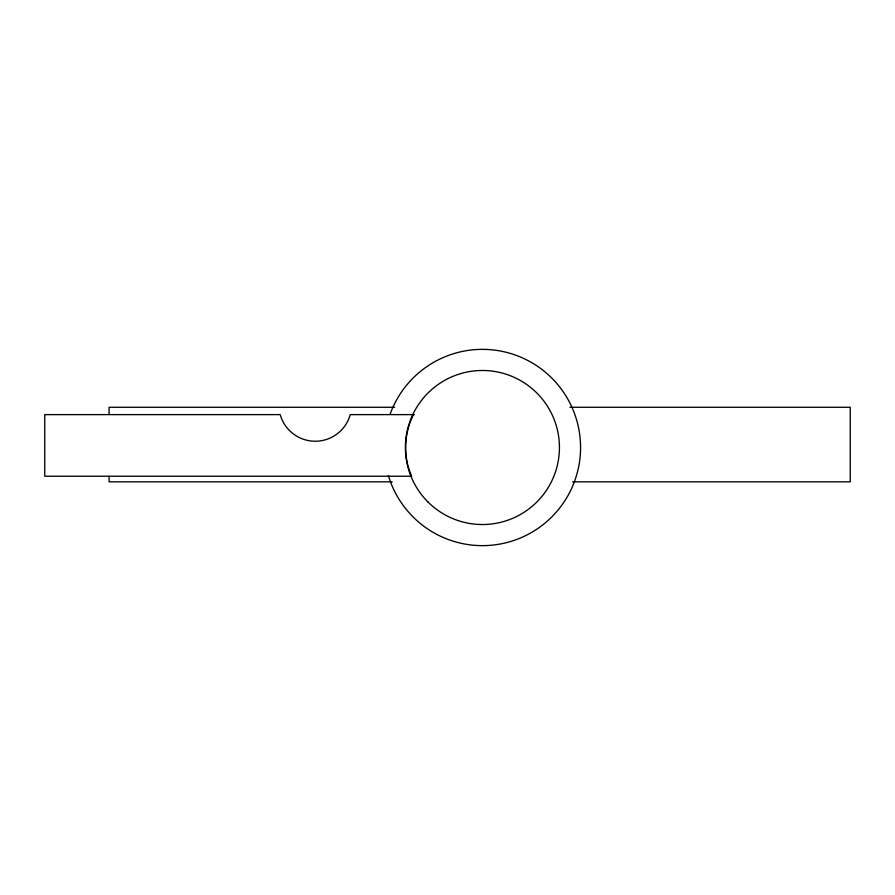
<?xml version="1.0" encoding="UTF-8"?>
<svg xmlns="http://www.w3.org/2000/svg" width="895" height="895" viewBox="0 0 895 895"><rect width="100%" height="100%" fill="white"/><g stroke="black" fill="none" stroke-linecap="round" stroke-linejoin="round"><path stroke-width="1.34" d="M413.389 414.62C403.958 433.504 402.895 456.92 411.666 476.229L44.75 476.229L44.75 414.62L280.224 414.62A36.337 36.337 0 0 0 350.247 414.62L414.452 414.62M394.695 407.27L109.089 407.27L109.089 414.184M569.902 407.27L850.25 407.27L850.25 481.823L572.688 481.823M392.211 481.823L109.089 481.823L109.089 476.308M390.041 414.385A98.137 98.137 0 0 1 542.336 369.769A98.137 98.137 0 0 1 537.962 528.408A98.137 98.137 0 0 1 388.352 475.48M427.955 501.961A77.015 77.015 0 0 0 556.813 467.436A77.015 77.015 0 0 0 462.48 373.114A77.015 77.015 0 0 0 427.955 501.961"/></g></svg>
